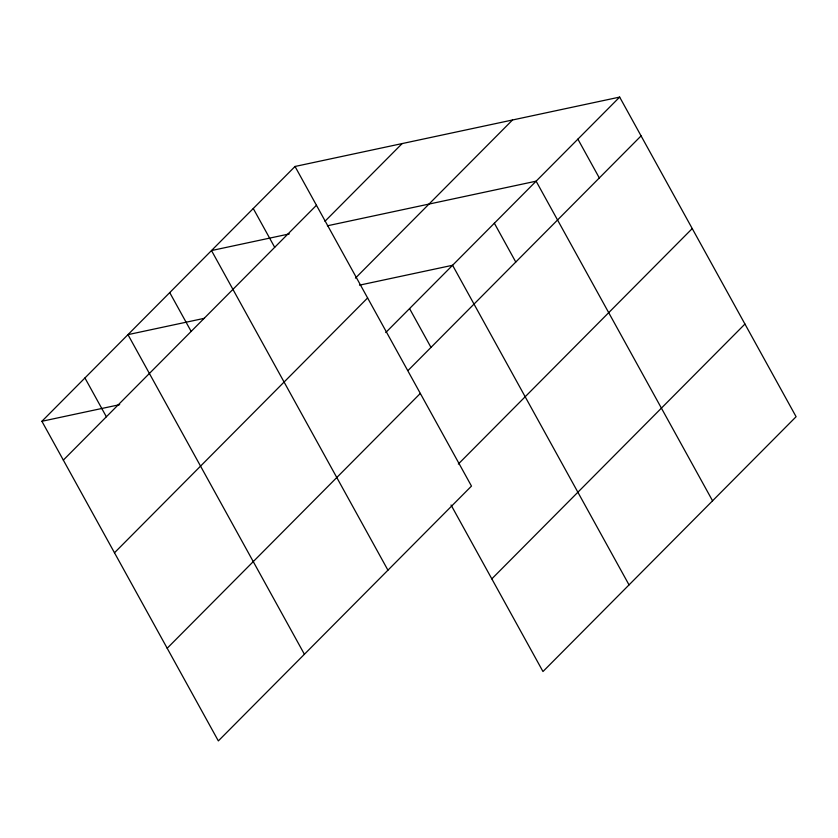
<?xml version="1.0" encoding="UTF-8"?>
<svg xmlns="http://www.w3.org/2000/svg" width="838" height="838" viewBox="0 0 838 838"><rect width="100%" height="100%" fill="white"/><g stroke="black" fill="none" stroke-linecap="round" stroke-linejoin="round"><path stroke-width="1.26" d="M295.028 166.469L471.48 486.092L218.341 740.907L41.9 421.284L295.028 166.469L619.659 97.093L796.1 416.716L542.972 671.531L451.033 504.989M63.332 460.104L316.46 205.279M324.976 221.263L402.156 143.57M355.448 278.111L512.531 119.981M114.481 552.766L367.62 297.951M385.752 332.55L619.659 97.093M408.096 370.448L641.08 135.903M167.191 648.245L420.32 393.431M458.334 464.032L692.24 228.575M491.812 578.869L744.94 324.055M289.288 233.928L211.501 250.552L387.942 570.186M327.407 225.789L536.121 181.176L712.562 500.81M204.482 318.293L127.963 334.645L304.414 654.279M359.492 285.161L452.583 265.269L629.034 584.893M41.9 421.284L119.698 404.66M577.885 139.129L599.317 177.949M494.357 223.222L515.779 262.043M409.552 308.583L430.983 347.403M253.265 208.515L274.696 247.325M169.737 292.598L191.158 331.419M84.931 377.959L106.363 416.779"/></g></svg>
